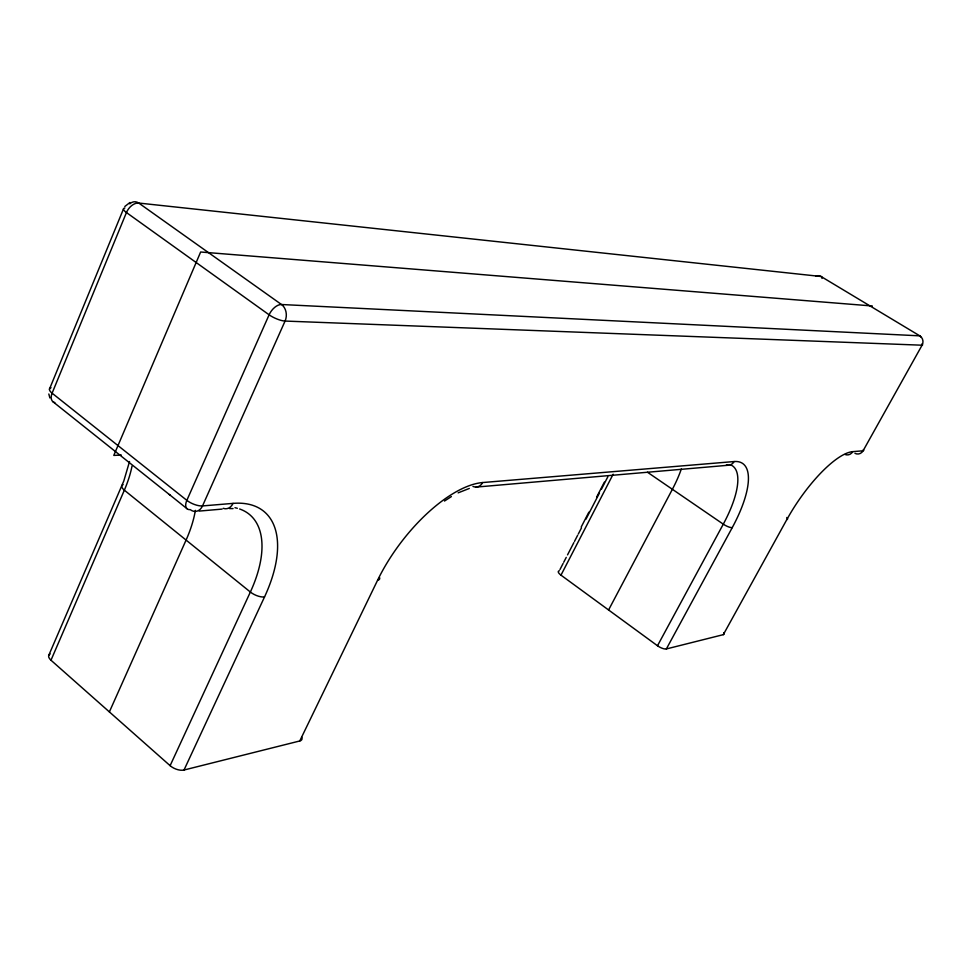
<?xml version="1.0" encoding="UTF-8"?>
<svg xmlns="http://www.w3.org/2000/svg" width="972" height="972" viewBox="0 0 972 972"><rect width="100%" height="100%" fill="white"/><g stroke="black" fill="none" stroke-linecap="round" stroke-linejoin="round"><path stroke-width="1.46" d="M129.531 461.53L123.821 480.946L48.734 655.407M49.451 389.152L123.468 208.968M301.77 737.201A9.623 4.471 25.1 0 1 299.777 740.968L184.012 770.018A10.425 5.188 23.3 0 1 170.112 765.669L50.981 660.219L124.343 490.18A109.715 64.018 -47.7 0 0 132.022 466.11M109.374 711.905L186.077 540.08A112.011 61.358 -48.4 0 0 195.372 510.373M170.112 765.669L250.363 592.033A114.417 58.393 -49.1 0 0 239.622 508.988M184.012 770.018L264.53 596.93A126.202 63.885 -49.1 0 0 233.037 503.387L202.516 505.926A11.713 8.942 85.5 0 1 190.281 509.644A11.798 6.33 -50.4 0 1 186.843 500.349L52.099 393.186A11.518 4.046 21.6 0 1 51.042 387.719M299.777 740.968L377.622 580.175A9.902 3.767 25.5 0 0 379.554 577.514M581.195 527.043L588.874 512.159M596.601 497.19L604.365 482.136M559.969 569.543L563.104 563.456M563.736 562.229L566.263 557.345M567.527 554.903L573.857 542.631M574.488 541.404L577.66 535.256M578.304 534.017L581.487 527.845M585.958 519.182L599.457 493.035M601.389 489.281L607.865 476.73M921.857 344.003A6.913 1.118 28 0 1 922.076 345.206L863.087 450.789L852.723 451.652A74.285 22.951 -55.9 0 0 786.858 519.534L723.314 634.655L666.367 648.944A7.217 2.491 28.7 0 1 657.497 645.748L560.978 575.157L613.138 474.227M608.581 609.966L672.381 489.293A75.002 28.674 -55.2 0 0 681.311 469.026M657.497 645.748L723.289 524.163A76.095 26.9 -55.2 0 0 730.106 464.677M666.367 648.944L732.244 527.626A83.847 29.379 -55.2 0 0 734.103 461.554L482.634 482.549A9.599 8.043 85.5 0 1 472.963 486.45M124.781 206.514L129.944 202.504M444.483 501.054L451.385 496.583M458.116 492.865L469.33 488.442M199.151 511.09L222.09 509.097M476.086 487.094L728.429 465.236M121.342 455.054L113.785 455.418L200.645 252.003L872.321 305.986M229.526 508.575L233.061 508.599M647.449 472.222L723.289 524.163A7.375 2.066 28.3 0 0 732.244 527.626M52.974 401.752L170.282 495.283M169.274 494.469L187.183 508.842M49.888 397.961L48.819 394M129.738 203.853A11.64 8.663 -87.2 0 1 138.741 203.051L821.048 276.498L919.779 335.838A6.938 2.151 -57.7 0 1 920.569 336.883M123.092 484.627A10.449 4.01 22.3 0 0 124.343 490.18L250.363 592.033A10.765 4.398 24.1 0 0 264.53 596.93M234.957 507.712A114.417 58.393 -49.1 0 1 237.338 508.283M822.008 278.429A6.755 2.442 -58.2 0 0 821.048 276.498A6.719 6.172 -79.1 0 0 815.69 276.206M124.914 207.972A11.883 3.123 23 0 0 126.445 212.552L269.11 314.807A12.235 3.475 24.1 0 0 285.075 321.064L922.076 345.206A6.877 6.525 -79.9 0 0 919.779 335.838L281.503 304.515L138.741 203.051A11.567 7.424 -54.1 0 0 126.445 212.552L52.099 393.186A11.3 6.926 -49.3 0 0 54.845 402.639M50.981 660.219A10.145 4.751 21 0 1 50.143 653.949M560.978 575.157A6.998 2.369 27.5 0 1 559.337 570.758M723.678 632.675A6.853 2.236 29 0 1 723.314 634.655M854.947 453.341A6.731 6.306 85.4 0 0 863.087 450.789A6.792 1.482 28.4 0 0 863.294 449.611M233.037 503.387A11.482 8.87 85.5 0 1 223.208 508.332M377.622 580.175A104.539 45.344 -52.8 0 1 482.634 482.549M734.103 461.554A7.703 6.962 85.4 0 1 726.363 464.968M786.761 517.505A6.998 1.847 28.6 0 1 786.858 519.534M852.723 451.652A6.804 6.354 85.4 0 1 845.057 454.483M269.11 314.807L186.843 500.349A11.846 4.483 23.2 0 0 202.516 505.926L285.075 321.064A12.138 9.513 -89 0 0 281.503 304.515A12.101 6.804 -54.3 0 0 269.11 314.807"/></g></svg>
